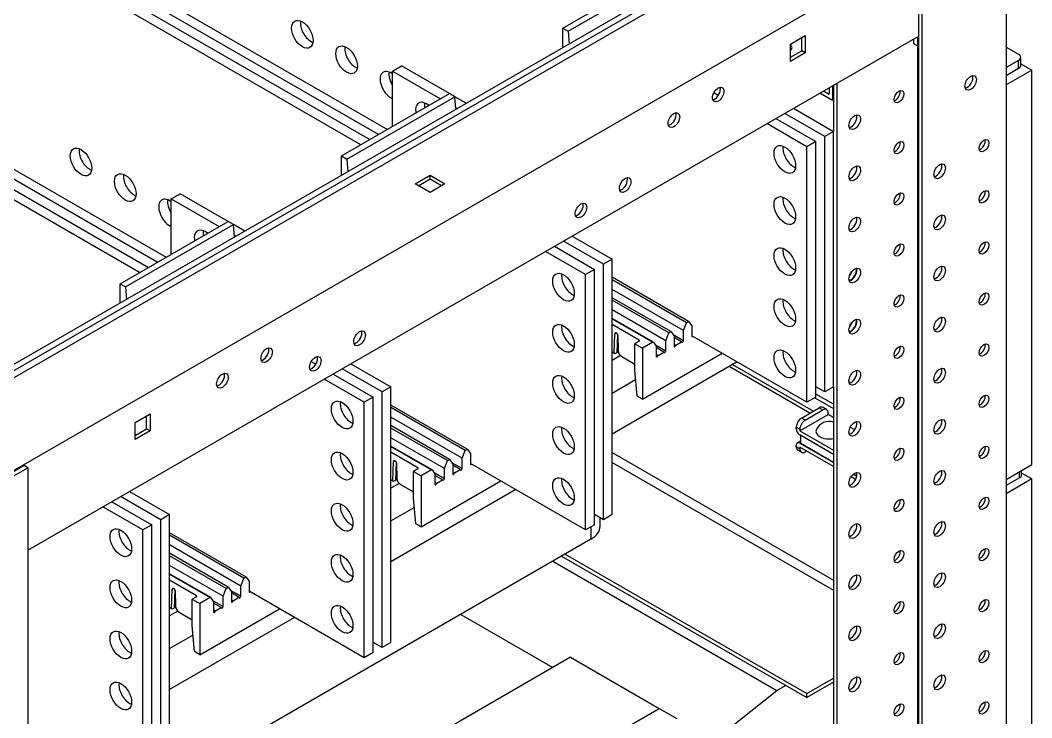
# Model space of a CAD drawing. Header units: millimetres. Extents: x -116965 to 323937, y 291661 to 566926.
# Drawn here: x -12828.3 to -12618.3, y 325476.6 to 325621.5 of the extents above; entities that cross this region are included whole.
import ezdxf

# ---------------------------------------------------------------- set-up
doc = ezdxf.new("R2010")
doc.units = ezdxf.units.MM
doc.layers.add('ALPHA', color=255, linetype='Continuous')

msp = doc.modelspace()

# ---------------------------------------------------------------- linework, layer by layer
at = {"layer": 'ALPHA'}
for p, q in [((-12859.682377, 325529.91939), (-12643.477407, 325654.745388)), ((-12842.989, 325520.281465), (-12626.78403, 325645.107462)), ((-12623.621849, 325645.829245), (-12623.621849, 325221.251023)), ((-12753.933143, 325597.745761), (-12818.328472, 325634.924421)), ((-12816.618688, 325636.060168), (-12752.094666, 325598.807207)), ((-12641.822777, 325636.17009), (-12641.822777, 325211.591868)), ((-12641.087386, 325635.745512), (-12641.087386, 325211.16729)), ((-12757.610099, 325595.62287), (-12822.005427, 325632.80153)), ((-12820.295643, 325633.937277), (-12755.771621, 325596.684316)), ((-12715.692809, 325619.823829), (-12693.263382, 325632.773465)), ((-12714.589722, 325619.186961), (-12692.160295, 325632.136597)), ((-12688.115644, 325631.712019), (-12836.683022, 325545.936604)), ((-12687.012558, 325631.075152), (-12835.579935, 325545.299736)), ((-12715.692809, 325619.823829), (-12714.589722, 325619.186961)), ((-12715.692809, 325615.790336), (-12715.692809, 325619.823829)), ((-12826.773627, 325511.386551), (-12642.043395, 325618.0406)), ((-12714.589722, 325619.186961), (-12714.362412, 325616.558441)), ((-12668.407164, 325616.49089), (-12665.318522, 325618.274118)), ((-12666.053913, 325615.132239), (-12666.053913, 325617.84954)), ((-12665.318522, 325618.274118), (-12665.318522, 325614.707661)), ((-12642.778786, 325616.554576), (-12642.778786, 325617.616022)), ((-12642.043395, 325618.0406), (-12642.043395, 325616.129998)), ((-12668.407164, 325612.924433), (-12668.407164, 325616.49089)), ((-12642.043395, 325616.129998), (-12642.778786, 325616.554576)), ((-12642.043395, 325616.129998), (-12641.822777, 325616.257372)), ((-12642.006625, 325616.151227), (-12642.006625, 325355.842319)), ((-12623.621849, 325615.89648), (-12621.04798, 325614.410456)), ((-12668.407164, 325613.773589), (-12666.053913, 325615.132239)), ((-12665.318522, 325614.707661), (-12668.407164, 325612.924433)), ((-12665.318522, 325614.707661), (-12666.053913, 325615.132239)), ((-12621.04798, 325613.136722), (-12623.621849, 325611.650698)), ((-12621.04798, 325611.438409), (-12621.04798, 325613.136722)), ((-12620.591067, 325612.075276), (-12620.591067, 325613.773589)), ((-12751.009964, 325610.918301), (-12749.171486, 325611.979746)), ((-12739.225322, 325606.237326), (-12749.171486, 325611.979746)), ((-12621.04798, 325611.438409), (-12623.621849, 325609.952385)), ((-12618.290264, 325611.119975), (-12623.621849, 325608.041783)), ((-12620.591067, 325612.448344), (-12618.290264, 325611.119975)), ((-12618.290264, 325529.176378), (-12618.290264, 325611.119975)), ((-12862.580628, 325609.524029), (-12798.056607, 325572.271068)), ((-12751.009964, 325599.43346), (-12751.009964, 325610.918301)), ((-12751.009964, 325610.918301), (-12741.0638, 325605.17588)), ((-12866.257584, 325607.401138), (-12801.733562, 325570.148177)), ((-12799.895084, 325571.209622), (-12864.290413, 325608.388282)), ((-12660.391402, 325607.447374), (-12660.391402, 325606.131181)), ((-12659.656011, 325607.871952), (-12659.656011, 325604.857446)), ((-12659.472163, 325607.978096), (-12659.472163, 325598.403857)), ((-12658.736772, 325608.402675), (-12658.736772, 325346.713887)), ((-12803.572039, 325569.086731), (-12867.967368, 325606.265391)), ((-12761.654749, 325593.28769), (-12739.225322, 325606.237326)), ((-12760.551663, 325592.650823), (-12738.122236, 325605.600458)), ((-12738.122236, 325605.600458), (-12739.225322, 325606.237326)), ((-12735.732215, 325604.220579), (-12738.122236, 325605.600458)), ((-12737.894926, 325602.971937), (-12738.122236, 325605.600458)), ((-12683.386324, 325605.842031), (-12684.332813, 325606.388487)), ((-12662.266649, 325606.364699), (-12659.656011, 325604.857446)), ((-12661.531258, 325606.789277), (-12660.391402, 325606.131181)), ((-12659.472163, 325604.963591), (-12659.656011, 325604.857446)), ((-12737.929004, 325603.366005), (-12737.570693, 325603.159134)), ((-12667.763697, 325603.190977), (-12659.453778, 325598.393243)), ((-12671.440652, 325601.068086), (-12663.130733, 325596.270352)), ((-12661.292256, 325597.331797), (-12669.602174, 325602.129531)), ((-12664.969211, 325595.208906), (-12673.27913, 325600.00664)), ((-12659.453778, 325598.393243), (-12661.292256, 325597.331797)), ((-12661.292256, 325544.25952), (-12661.292256, 325597.331797)), ((-12659.453778, 325545.320965), (-12659.453778, 325598.393243)), ((-12663.130733, 325596.270352), (-12664.969211, 325595.208906)), ((-12664.969211, 325542.136629), (-12664.969211, 325595.208906)), ((-12663.130733, 325543.198074), (-12663.130733, 325596.270352)), ((-12761.654749, 325593.28769), (-12760.551663, 325592.650823)), ((-12761.654749, 325589.254197), (-12761.654749, 325593.28769)), ((-12760.551663, 325592.650823), (-12760.324353, 325590.022302)), ((-12746.321846, 325587.513426), (-12743.233204, 325589.296655)), ((-12743.233204, 325588.447498), (-12745.586455, 325587.088848)), ((-12743.233204, 325589.296655), (-12740.144561, 325587.513426)), ((-12743.233204, 325588.447498), (-12743.233204, 325589.296655)), ((-12740.879952, 325587.088848), (-12743.233204, 325588.447498)), ((-12743.233204, 325585.730198), (-12746.321846, 325587.513426)), ((-12740.144561, 325587.513426), (-12743.233204, 325585.730198)), ((-12796.971905, 325584.382162), (-12795.133427, 325585.443607)), ((-12796.971905, 325572.897321), (-12796.971905, 325584.382162)), ((-12796.971905, 325584.382162), (-12787.025741, 325578.639741)), ((-12785.187263, 325579.701187), (-12795.133427, 325585.443607)), ((-12807.61669, 325566.751551), (-12785.187263, 325579.701187)), ((-12784.084177, 325579.064319), (-12785.187263, 325579.701187)), ((-12806.513604, 325566.114684), (-12784.084177, 325579.064319)), ((-12781.694156, 325577.68444), (-12784.084177, 325579.064319)), ((-12783.856867, 325576.435799), (-12784.084177, 325579.064319)), ((-12783.890945, 325576.829866), (-12783.532633, 325576.622995)), ((-12707.254196, 325570.795659), (-12715.564115, 325575.593392)), ((-12713.725638, 325576.654838), (-12705.415719, 325571.857104)), ((-12710.931152, 325568.672767), (-12719.241071, 325573.470501)), ((-12717.402593, 325574.531947), (-12709.092674, 325569.734213)), ((-12705.415719, 325571.857104), (-12707.254196, 325570.795659)), ((-12705.415719, 325518.784826), (-12705.415719, 325571.857104)), ((-12709.092674, 325569.734213), (-12710.931152, 325568.672767)), ((-12709.092674, 325516.661935), (-12709.092674, 325569.734213)), ((-12707.254196, 325517.723381), (-12707.254196, 325570.795659)), ((-12710.931152, 325515.60049), (-12710.931152, 325568.672767)), ((-12689.543057, 325558.921893), (-12705.415719, 325568.085979)), ((-12689.997491, 325558.659525), (-12705.415719, 325567.561243)), ((-12807.61669, 325566.751551), (-12806.513604, 325566.114684)), ((-12807.61669, 325562.718058), (-12807.61669, 325566.751551)), ((-12806.513604, 325566.114684), (-12806.286294, 325563.486163)), ((-12690.634359, 325557.018095), (-12705.415719, 325565.552118)), ((-12693.220012, 325556.799002), (-12705.415719, 325563.840197)), ((-12693.674447, 325556.536634), (-12705.415719, 325563.315461)), ((-12694.311314, 325554.895204), (-12705.415719, 325561.306335)), ((-12696.873112, 325554.627706), (-12705.415719, 325559.559782)), ((-12705.415719, 325559.471849), (-12697.003112, 325554.614828)), ((-12690.634359, 325557.018095), (-12689.997491, 325558.659525)), ((-12689.997491, 325558.659525), (-12689.543057, 325558.921893)), ((-12689.543057, 325558.921893), (-12688.90619, 325558.015854)), ((-12699.793654, 325555.024701), (-12705.415719, 325558.270601)), ((-12704.85726, 325556.369838), (-12704.593727, 325556.521989)), ((-12704.581749, 325556.515373), (-12704.531141, 325556.486155)), ((-12694.311314, 325554.895204), (-12693.674447, 325556.536634)), ((-12693.674447, 325556.536634), (-12693.220012, 325556.799002)), ((-12693.220012, 325556.799002), (-12692.583145, 325555.892963)), ((-12690.634359, 325554.895204), (-12690.634359, 325557.018095)), ((-12688.90619, 325558.015854), (-12688.90619, 325555.892963)), ((-12705.013652, 325552.306661), (-12704.85726, 325556.369838)), ((-12704.322383, 325556.255266), (-12704.469738, 325552.426861)), ((-12704.200631, 325554.172444), (-12704.398161, 325554.286488)), ((-12704.255538, 325556.019715), (-12704.161214, 325552.846317)), ((-12699.793654, 325554.812411), (-12700.712893, 325554.281689)), ((-12699.793654, 325555.024701), (-12699.793654, 325554.812411)), ((-12697.003112, 325554.614828), (-12699.14651, 325553.377337)), ((-12696.843895, 325554.600608), (-12696.2601, 325553.770072)), ((-12694.311314, 325552.772313), (-12694.311314, 325554.895204)), ((-12690.634359, 325554.895204), (-12692.733829, 325556.107334)), ((-12692.583145, 325555.892963), (-12692.583145, 325553.770072)), ((-12691.002054, 325554.682915), (-12692.583145, 325555.595758)), ((-12692.215449, 325553.982361), (-12691.002054, 325554.682915)), ((-12664.969211, 325542.136629), (-12688.90619, 325555.95665)), ((-12704.845791, 325552.209747), (-12705.415719, 325552.538795)), ((-12704.132295, 325552.621684), (-12704.845791, 325552.209747)), ((-12704.13831, 325552.650439), (-12704.454115, 325552.832769)), ((-12704.189994, 325553.81457), (-12704.411405, 325553.942402)), ((-12700.712893, 325554.281689), (-12699.14651, 325553.377337)), ((-12700.712893, 325548.762172), (-12700.712893, 325554.281689)), ((-12699.14651, 325553.377337), (-12699.14651, 325542.762881)), ((-12699.14651, 325542.762881), (-12682.600211, 325552.315891)), ((-12694.311314, 325552.772313), (-12696.410785, 325553.984443)), ((-12696.2601, 325553.770072), (-12696.2601, 325551.647181)), ((-12694.679009, 325552.560024), (-12696.2601, 325553.472867)), ((-12695.892405, 325551.85947), (-12694.679009, 325552.560024)), ((-12692.583145, 325554.19465), (-12692.215449, 325553.982361)), ((-12767.895631, 325550.611838), (-12766.941122, 325550.060753)), ((-12759.687578, 325550.118699), (-12751.37766, 325545.320965)), ((-12703.692732, 325551.81402), (-12705.415719, 325550.819253)), ((-12679.474799, 325550.511434), (-12705.415719, 325535.534437)), ((-12703.426271, 325551.602476), (-12700.712893, 325550.035906)), ((-12696.2601, 325552.071759), (-12695.892405, 325551.85947)), ((-12763.364534, 325547.995808), (-12755.054615, 325543.198074)), ((-12753.216137, 325544.25952), (-12761.526056, 325549.057254)), ((-12700.712893, 325548.762703), (-12700.713353, 325548.762437)), ((-12700.713353, 325548.762437), (-12700.712893, 325548.762172)), ((-12700.249597, 325543.399749), (-12700.713353, 325548.762437)), ((-12664.362513, 325539.854521), (-12681.147814, 325549.545519)), ((-12680.412423, 325549.970097), (-12663.627122, 325540.279099)), ((-12756.893092, 325542.136629), (-12765.203011, 325546.934362)), ((-12705.415719, 325544.026002), (-12700.546848, 325546.837045)), ((-12751.37766, 325545.320965), (-12753.216137, 325544.25952)), ((-12753.216137, 325491.187242), (-12753.216137, 325544.25952)), ((-12751.37766, 325492.248687), (-12751.37766, 325545.320965)), ((-12661.292256, 325544.25952), (-12663.130733, 325545.320965)), ((-12659.472163, 325541.701436), (-12663.130733, 325543.813713)), ((-12659.453778, 325545.320965), (-12661.292256, 325544.25952)), ((-12659.472163, 325545.310351), (-12659.472163, 325346.289309)), ((-12755.054615, 325543.198074), (-12756.893092, 325542.136629)), ((-12756.893092, 325489.064351), (-12756.893092, 325542.136629)), ((-12755.054615, 325490.125796), (-12755.054615, 325543.198074)), ((-12699.14651, 325542.762881), (-12700.249597, 325543.399749)), ((-12663.130733, 325543.198074), (-12664.969211, 325542.136629)), ((-12663.332966, 325543.081315), (-12659.472163, 325540.852279)), ((-12804.454509, 325537.943919), (-12801.365866, 325539.727147)), ((-12801.365866, 325539.727147), (-12801.365866, 325536.16069)), ((-12735.504998, 325532.385754), (-12751.37766, 325541.54984)), ((-12735.959432, 325532.123387), (-12751.37766, 325541.025104)), ((-12666.090682, 325538.856762), (-12662.413727, 325540.979653)), ((-12665.355291, 325538.432184), (-12661.678336, 325540.555075)), ((-12662.413727, 325540.979653), (-12661.678336, 325540.555075)), ((-12660.898336, 325540.63234), (-12661.633727, 325541.056918)), ((-12660.575249, 325539.578545), (-12660.575249, 325539.918207)), ((-12804.454509, 325534.377462), (-12804.454509, 325537.943919)), ((-12802.101257, 325536.585268), (-12802.101257, 325539.302569)), ((-12736.596299, 325530.481956), (-12751.37766, 325539.015979)), ((-12666.458378, 325536.181919), (-12660.575249, 325539.578545)), ((-12665.355291, 325538.432184), (-12666.090682, 325538.856762)), ((-12659.472163, 325538.941677), (-12660.575249, 325539.578545)), ((-12659.656011, 325539.047822), (-12659.472163, 325539.153967)), ((-12654.740628, 325538.120527), (-12654.643613, 325538.064515)), ((-12804.454509, 325535.226618), (-12802.101257, 325536.585268)), ((-12801.365866, 325536.16069), (-12804.454509, 325534.377462)), ((-12801.365866, 325536.16069), (-12802.101257, 325536.585268)), ((-12739.181953, 325530.262863), (-12751.37766, 325537.304058)), ((-12739.636387, 325530.000495), (-12751.37766, 325536.779322)), ((-12667.193769, 325536.94616), (-12666.458378, 325536.521582)), ((-12667.193769, 325536.606497), (-12667.193769, 325536.94616)), ((-12666.458378, 325536.521582), (-12666.458378, 325536.181919)), ((-12666.458378, 325536.181919), (-12659.472163, 325532.148426)), ((-12655.047146, 325536.386893), (-12655.991725, 325536.932246)), ((-12740.273255, 325528.359065), (-12751.37766, 325534.770196)), ((-12666.27453, 325534.092326), (-12666.978378, 325533.68596)), ((-12659.472163, 325531.299269), (-12666.458378, 325535.332763)), ((-12666.458378, 325533.63445), (-12666.27453, 325533.740594)), ((-12666.458378, 325533.63445), (-12659.472163, 325529.600957)), ((-12666.27453, 325533.528305), (-12666.27453, 325535.226618)), ((-12659.472163, 325531.299269), (-12666.27453, 325535.226618)), ((-12659.472163, 325529.600957), (-12666.27453, 325533.528305)), ((-12742.835053, 325528.091567), (-12751.37766, 325533.023643)), ((-12751.37766, 325532.93571), (-12742.965053, 325528.07869)), ((-12745.755595, 325528.488562), (-12751.37766, 325531.734462)), ((-12736.596299, 325530.481956), (-12735.959432, 325532.123387)), ((-12735.959432, 325532.123387), (-12735.504998, 325532.385754)), ((-12735.504998, 325532.385754), (-12734.86813, 325531.479715)), ((-12734.86813, 325531.479715), (-12734.86813, 325529.356824)), ((-12705.415719, 325531.700735), (-12659.472163, 325505.17521)), ((-12667.193769, 325532.870209), (-12667.193769, 325533.209871)), ((-12666.458378, 325532.445631), (-12667.193769, 325532.870209)), ((-12666.135291, 325531.731498), (-12666.870682, 325532.156077)), ((-12659.472163, 325528.7518), (-12666.458378, 325532.785293)), ((-12666.458378, 325532.785293), (-12666.458378, 325532.445631)), ((-12665.061135, 325531.978595), (-12665.355291, 325531.808763)), ((-12646.629393, 325531.526901), (-12646.655308, 325531.541863)), ((-12750.975592, 325525.770523), (-12750.819201, 325529.833699)), ((-12750.819201, 325529.833699), (-12750.555668, 325529.98585)), ((-12750.543689, 325529.979235), (-12750.493082, 325529.950016)), ((-12750.284324, 325529.719127), (-12750.431679, 325525.890722)), ((-12750.217478, 325529.483576), (-12750.123155, 325526.310178)), ((-12740.273255, 325528.359065), (-12739.636387, 325530.000495)), ((-12739.636387, 325530.000495), (-12739.181953, 325530.262863)), ((-12739.181953, 325530.262863), (-12738.545086, 325529.356824)), ((-12736.596299, 325528.359065), (-12738.69577, 325529.571195)), ((-12738.545086, 325529.356824), (-12738.545086, 325527.233933)), ((-12736.596299, 325528.359065), (-12736.596299, 325530.481956)), ((-12710.931152, 325515.60049), (-12734.86813, 325529.420511)), ((-12705.415719, 325529.590342), (-12659.472163, 325503.064818)), ((-12623.621849, 325526.098186), (-12618.290264, 325529.176378)), ((-12827.509018, 325528.964089), (-12844.239165, 325519.304935)), ((-12844.239165, 325518.455778), (-12826.773627, 325528.539511)), ((-12826.773627, 325528.539511), (-12827.509018, 325528.964089)), ((-12826.773627, 325528.539511), (-12826.773627, 325103.961289)), ((-12750.151934, 325527.278431), (-12750.373346, 325527.406264)), ((-12750.162571, 325527.636305), (-12750.360102, 325527.750349)), ((-12745.755595, 325528.276273), (-12746.674834, 325527.74555)), ((-12746.674834, 325527.74555), (-12745.108451, 325526.841198)), ((-12746.674834, 325522.226033), (-12746.674834, 325527.74555)), ((-12745.755595, 325528.488562), (-12745.755595, 325528.276273)), ((-12742.965053, 325528.07869), (-12745.108451, 325526.841198)), ((-12742.805836, 325528.064469), (-12742.222041, 325527.233933)), ((-12740.273255, 325526.236174), (-12742.372725, 325527.448304)), ((-12742.222041, 325527.233933), (-12742.222041, 325525.111042)), ((-12740.273255, 325526.236174), (-12740.273255, 325528.359065)), ((-12736.963995, 325528.146776), (-12738.545086, 325529.059619)), ((-12738.545086, 325527.658511), (-12738.17739, 325527.446222)), ((-12738.17739, 325527.446222), (-12736.963995, 325528.146776)), ((-12654.626522, 325526.803324), (-12655.309263, 325527.197505)), ((-12655.309263, 325527.197505), (-12654.626522, 325526.803324)), ((-12620.864132, 325526.41662), (-12620.864132, 325527.690355)), ((-12620.407219, 325527.053487), (-12620.407219, 325527.954154)), ((-12618.290264, 325526.204331), (-12620.407219, 325527.426555)), ((-12750.807731, 325525.673608), (-12751.37766, 325526.002656)), ((-12749.654672, 325525.277881), (-12751.37766, 325524.283114)), ((-12750.094236, 325526.085545), (-12750.807731, 325525.673608)), ((-12750.100251, 325526.1143), (-12750.416056, 325526.29663)), ((-12749.388212, 325525.066337), (-12746.674834, 325523.499768)), ((-12745.108451, 325526.841198), (-12745.108451, 325516.226743)), ((-12745.108451, 325516.226743), (-12728.562152, 325525.779753)), ((-12740.64095, 325526.023885), (-12742.222041, 325526.936728)), ((-12742.222041, 325525.53562), (-12741.854345, 325525.323331)), ((-12741.854345, 325525.323331), (-12740.64095, 325526.023885)), ((-12654.863298, 325526.090871), (-12655.807878, 325526.636224)), ((-12620.864132, 325526.41662), (-12623.621849, 325524.824452)), ((-12618.290264, 325526.204331), (-12623.621849, 325523.126139)), ((-12618.290264, 325274.429445), (-12618.290264, 325526.204331)), ((-12805.649519, 325523.58256), (-12797.3396, 325518.784826)), ((-12725.43674, 325523.975295), (-12751.37766, 325508.998298)), ((-12809.326474, 325521.459669), (-12801.016556, 325516.661935)), ((-12799.178078, 325517.723381), (-12807.487997, 325522.521115)), ((-12746.674834, 325522.226564), (-12746.675294, 325522.226298)), ((-12746.675294, 325522.226298), (-12746.674834, 325522.226033)), ((-12746.211537, 325516.86361), (-12746.675294, 325522.226298)), ((-12802.855033, 325515.60049), (-12811.164952, 325520.398224)), ((-12797.3396, 325518.784826), (-12799.178078, 325517.723381)), ((-12797.3396, 325465.712549), (-12797.3396, 325518.784826)), ((-12751.37766, 325517.489863), (-12746.508789, 325520.300906)), ((-12707.254196, 325517.723381), (-12709.092674, 325518.784826)), ((-12705.415719, 325518.784826), (-12707.254196, 325517.723381)), ((-12801.016556, 325516.661935), (-12802.855033, 325515.60049)), ((-12801.016556, 325463.589658), (-12801.016556, 325516.661935)), ((-12799.178078, 325464.651103), (-12799.178078, 325517.723381)), ((-12745.108451, 325516.226743), (-12746.211537, 325516.86361)), ((-12709.092674, 325516.661935), (-12710.931152, 325515.60049)), ((-12707.942644, 325516.332887), (-12707.942644, 325518.120856)), ((-12802.855033, 325462.528212), (-12802.855033, 325515.60049)), ((-12781.466939, 325505.849615), (-12797.3396, 325515.013701)), ((-12781.921373, 325505.587248), (-12797.3396, 325514.488965)), ((-12709.84645, 325516.226743), (-12709.84645, 325513.679273)), ((-12709.84645, 325513.679273), (-12815.191218, 325452.858443)), ((-12782.55824, 325503.945818), (-12797.3396, 325512.47984)), ((-12785.143894, 325503.726724), (-12797.3396, 325510.767919)), ((-12785.598328, 325503.464357), (-12797.3396, 325510.243183)), ((-12715.913426, 325510.176503), (-12664.987596, 325480.774461)), ((-12715.178035, 325510.601081), (-12664.987596, 325481.623617)), ((-12786.235195, 325501.822926), (-12797.3396, 325508.234058)), ((-12717.751904, 325509.115057), (-12671.23842, 325482.260485)), ((-12788.796994, 325501.555428), (-12797.3396, 325506.487504)), ((-12797.3396, 325506.399571), (-12788.926994, 325501.542551)), ((-12791.717536, 325501.952423), (-12797.3396, 325505.198323)), ((-12782.55824, 325503.945818), (-12781.921373, 325505.587248)), ((-12782.55824, 325501.822926), (-12782.55824, 325503.945818)), ((-12781.921373, 325505.587248), (-12781.466939, 325505.849615)), ((-12781.466939, 325505.849615), (-12780.830071, 325504.943576)), ((-12780.830071, 325504.943576), (-12780.830071, 325502.820685)), ((-12796.937533, 325499.234384), (-12796.781141, 325503.29756)), ((-12796.781141, 325503.29756), (-12796.517609, 325503.449711)), ((-12796.50563, 325503.443096), (-12796.455023, 325503.413878)), ((-12796.246265, 325503.182988), (-12796.39362, 325499.354583)), ((-12796.179419, 325502.947437), (-12796.085095, 325499.774039)), ((-12791.717536, 325501.952423), (-12791.717536, 325501.740134)), ((-12786.235195, 325501.822926), (-12785.598328, 325503.464357)), ((-12786.235195, 325499.700035), (-12786.235195, 325501.822926)), ((-12785.598328, 325503.464357), (-12785.143894, 325503.726724)), ((-12785.143894, 325503.726724), (-12784.507026, 325502.820685)), ((-12782.55824, 325501.822926), (-12784.657711, 325503.035056)), ((-12784.507026, 325502.820685), (-12784.507026, 325500.697794)), ((-12782.925936, 325501.610637), (-12784.507026, 325502.52348)), ((-12756.893092, 325489.064351), (-12780.830071, 325502.884372)), ((-12796.062192, 325499.578161), (-12796.377997, 325499.760492)), ((-12796.113875, 325500.742293), (-12796.335287, 325500.870125)), ((-12796.124512, 325501.100166), (-12796.322043, 325501.21421)), ((-12791.717536, 325501.740134), (-12792.636775, 325501.209411)), ((-12792.636775, 325501.209411), (-12791.070392, 325500.305059)), ((-12792.636775, 325495.689894), (-12792.636775, 325501.209411)), ((-12788.926994, 325501.542551), (-12791.070392, 325500.305059)), ((-12791.070392, 325500.305059), (-12791.070392, 325489.690604)), ((-12788.767777, 325501.52833), (-12788.183982, 325500.697794)), ((-12786.235195, 325499.700035), (-12788.334666, 325500.912165)), ((-12788.183982, 325500.697794), (-12788.183982, 325498.574903)), ((-12786.602891, 325499.487746), (-12788.183982, 325500.400589)), ((-12784.507026, 325501.122372), (-12784.139331, 325500.910083)), ((-12784.139331, 325500.910083), (-12782.925936, 325501.610637)), ((-12796.769672, 325499.137469), (-12797.3396, 325499.466517)), ((-12795.616613, 325498.741743), (-12797.3396, 325497.746975)), ((-12796.056176, 325499.549406), (-12796.769672, 325499.137469)), ((-12795.350152, 325498.530198), (-12792.636775, 325496.963629)), ((-12791.070392, 325489.690604), (-12774.524093, 325499.243614)), ((-12788.183982, 325498.999481), (-12787.816286, 325498.787192)), ((-12787.816286, 325498.787192), (-12786.602891, 325499.487746)), ((-12736.872071, 325498.076024), (-12717.751904, 325487.03699)), ((-12771.398681, 325497.439156), (-12797.3396, 325482.462159)), ((-12792.636775, 325495.690425), (-12792.637234, 325495.69016)), ((-12792.637234, 325495.69016), (-12792.636775, 325495.689894)), ((-12792.173478, 325490.327471), (-12792.637234, 325495.69016)), ((-12797.3396, 325490.953724), (-12792.47073, 325493.764768)), ((-12753.216137, 325491.187242), (-12755.054615, 325492.248687)), ((-12751.37766, 325492.248687), (-12753.216137, 325491.187242)), ((-12791.070392, 325489.690604), (-12792.173478, 325490.327471)), ((-12755.054615, 325490.125796), (-12756.893092, 325489.064351)), ((-12714.074948, 325489.159881), (-12780.260143, 325450.947841)), ((-12714.074948, 325489.159881), (-12695.690172, 325478.545425)), ((-12671.23842, 325482.260485), (-12669.399942, 325483.32193)), ((-12664.987596, 325481.623617), (-12659.472163, 325484.807954)), ((-12659.472163, 325483.958798), (-12664.987596, 325480.774461)), ((-12690.91013, 325466.657235), (-12671.23842, 325482.260485)), ((-12664.987596, 325480.774461), (-12664.987596, 325481.623617)), ((-12761.875367, 325440.333385), (-12695.690172, 325478.545425)), ((-12695.690172, 325478.545425), (-12692.013217, 325476.422534))]:
    msp.add_line(p, q, dxfattribs=at)
msp.add_arc((-12660.391402, 325535.214677), 2.926625, 71.69380052, 153.81037469, dxfattribs=at)
for centre, major_axis, start_param, end_param in [((-12769.762436, 325618.560709), (-1.586, 2.747033), 0.7853981634, 7.0685834706), ((-12767.923958, 325619.622154), (-1.586, 2.747033), 0.6182324985, 2.3561944902), ((-12767.923958, 325619.622154), (-1.586, 2.747033), 2.3561944902, 2.5233601551), ((-12760.570048, 325613.253481), (-1.586, 2.747033), 0.7853981634, 7.0685834706), ((-12758.73157, 325614.314926), (-1.586, 2.747033), 0.6182324985, 2.3561944902), ((-12669.767637, 325615.790336), (-1.69, 0), 2.5064951808, 3.7766901264), ((-12669.767637, 325614.941179), (-1.69, 0), 3.5917893435, 3.7766901264), ((-12622.151067, 325613.773589), (-1.56, 0), 2.3561944902, 3.926990817), ((-12758.73157, 325614.314926), (-1.586, 2.747033), 2.3561944902, 2.5233601551), ((-12751.37766, 325607.946253), (-1.586, 2.747033), 5.4977871438, 8.8040575241), ((-12622.151067, 325612.075276), (-1.56, 0), 2.3561944902, 3.1415926536), ((-12749.539182, 325609.007699), (-1.586, 2.747033), 0.6182324985, 1.6410351767), ((-12751.37766, 325607.946253), (-1.586, 2.747033), 5.333109417, 5.4977871438), ((-12630.975759, 325608.466361), (0.845, 1.463583), 2.3561944902, 8.6393797974), ((-12631.711151, 325608.89094), (0.845, 1.463583), 3.5917893435, 5.8329886172), ((-12683.409142, 325606.046265), (0.845, 1.463583), 2.3561944902, 8.6393797974), ((-12684.144533, 325606.470844), (0.845, 1.463583), 3.5917893435, 5.4977871438), ((-12684.144533, 325606.470844), (0.845, 1.463583), 5.4977871438, 5.8329886172), ((-12645.867428, 325605.600458), (0.702, 1.2159), 2.3561944902, 8.6393797974), ((-12646.602819, 325606.025037), (0.702, 1.2159), 3.926990817, 5.7318997087), ((-12646.602819, 325606.025037), (0.702, 1.2159), 3.692878252, 3.926990817), ((-12744.023749, 325601.57758), (-1.56, 2.701999), 5.2644433549, 7.0685834706), ((-12744.023749, 325601.57758), (-1.56, 2.701999), 0.7853981634, 1.0187419523), ((-12742.185271, 325602.639025), (-1.56, 2.701999), 0.6301372461, 1.0187419523), ((-12692.60153, 325600.739038), (0.845, 1.463583), 2.3561944902, 8.6393797974), ((-12693.336921, 325601.163616), (0.845, 1.463583), 3.5917893435, 5.4977871438), ((-12693.336921, 325601.163616), (0.845, 1.463583), 5.4977871438, 5.8329886172), ((-12655.059816, 325600.293231), (0.845, 1.463583), 2.3561944902, 8.6393797974), ((-12655.795207, 325600.717809), (0.845, 1.463583), 3.926990817, 5.8329886172), ((-12655.795207, 325600.717809), (0.845, 1.463583), 3.5917893435, 3.926990817), ((-12645.867428, 325594.986003), (0.702, 1.2159), 2.3561944902, 8.6393797974), ((-12628.218043, 325595.410581), (0.702, 1.2159), 2.3561944902, 8.6393797974), ((-12628.953434, 325595.835159), (0.702, 1.2159), 3.692878252, 5.7318997087), ((-12815.724377, 325592.02457), (-1.586, 2.747033), 0.7853981634, 7.0685834706), ((-12813.885899, 325593.086015), (-1.586, 2.747033), 0.6182324985, 2.3561944902), ((-12669.565405, 325592.555292), (-1.586, 2.747033), 0.7853981634, 7.0685834706), ((-12667.726927, 325593.616738), (-1.586, 2.747033), 0.6182324985, 2.3561944902), ((-12646.602819, 325595.410581), (0.702, 1.2159), 3.692878252, 3.926990817), ((-12646.602819, 325595.410581), (0.702, 1.2159), 3.926990817, 5.7318997087), ((-12813.885899, 325593.086015), (-1.586, 2.747033), 2.3561944902, 2.5233601551), ((-12806.531988, 325586.717342), (-1.586, 2.747033), 0.7853981634, 7.0685834706), ((-12667.726927, 325593.616738), (-1.586, 2.747033), 2.3561944902, 2.5233601551), ((-12655.059816, 325589.678775), (0.845, 1.463583), 2.3561944902, 8.6393797974), ((-12655.795207, 325590.103353), (0.845, 1.463583), 3.926990817, 5.8329886172), ((-12637.410431, 325590.103353), (0.845, 1.463583), 2.3561944902, 8.6393797974), ((-12638.145822, 325590.527931), (0.845, 1.463583), 3.5917893435, 5.8329886172), ((-12804.693511, 325587.778787), (-1.586, 2.747033), 0.6182324985, 2.3561944902), ((-12702.713157, 325587.258679), (0.845, 1.463583), 2.3561944902, 8.6393797974), ((-12703.448548, 325587.683257), (0.845, 1.463583), 3.5917893435, 5.4977871438), ((-12703.448548, 325587.683257), (0.845, 1.463583), 5.4977871438, 5.8329886172), ((-12655.795207, 325590.103353), (0.845, 1.463583), 3.5917893435, 3.926990817), ((-12645.867428, 325584.371547), (0.702, 1.2159), 2.3561944902, 8.6393797974), ((-12628.218043, 325584.796125), (0.702, 1.2159), 2.3561944902, 8.6393797974), ((-12628.953434, 325585.220704), (0.702, 1.2159), 3.692878252, 5.7318997087), ((-12804.693511, 325587.778787), (-1.586, 2.747033), 2.3561944902, 2.5233601551), ((-12797.3396, 325581.410114), (-1.586, 2.747033), 5.4977871438, 8.8040575241), ((-12795.501123, 325582.47156), (-1.586, 2.747033), 0.6182324985, 1.6410351767), ((-12797.3396, 325581.410114), (-1.586, 2.747033), 5.333109417, 5.4977871438), ((-12711.905545, 325581.951451), (0.845, 1.463583), 2.3561944902, 8.6393797974), ((-12669.565405, 325581.940837), (-1.586, 2.747033), 0.7853981634, 7.0685834706), ((-12667.726927, 325583.002282), (-1.586, 2.747033), 0.6182324985, 2.3561944902), ((-12646.602819, 325584.796125), (0.702, 1.2159), 3.926990817, 5.7318997087), ((-12712.640936, 325582.37603), (0.845, 1.463583), 3.5917893435, 5.4977871438), ((-12712.640936, 325582.37603), (0.845, 1.463583), 5.4977871438, 5.8329886172), ((-12646.602819, 325584.796125), (0.702, 1.2159), 3.692878252, 3.926990817), ((-12667.726927, 325583.002282), (-1.586, 2.747033), 2.3561944902, 2.5233601551), ((-12655.059816, 325579.064319), (0.845, 1.463583), 2.3561944902, 8.6393797974), ((-12655.795207, 325579.488898), (0.845, 1.463583), 3.926990817, 5.8329886172), ((-12637.410431, 325579.488898), (0.845, 1.463583), 2.3561944902, 8.6393797974), ((-12638.145822, 325579.913476), (0.845, 1.463583), 3.5917893435, 5.8329886172), ((-12789.98569, 325575.041441), (-1.56, 2.701999), 5.2644433549, 7.0685834706), ((-12788.147212, 325576.102886), (-1.56, 2.701999), 0.6301372461, 1.0187419523), ((-12655.795207, 325579.488898), (0.845, 1.463583), 3.5917893435, 3.926990817), ((-12789.98569, 325575.041441), (-1.56, 2.701999), 0.7853981634, 1.0187419523), ((-12628.218043, 325574.18167), (0.702, 1.2159), 2.3561944902, 8.6393797974), ((-12628.953434, 325574.606248), (0.702, 1.2159), 3.692878252, 5.7318997087), ((-12669.565405, 325571.326381), (-1.586, 2.747033), 0.7853981634, 7.0685834706), ((-12667.726927, 325572.387827), (-1.586, 2.747033), 0.6182324985, 2.3561944902), ((-12645.867428, 325573.757092), (0.702, 1.2159), 2.3561944902, 8.6393797974), ((-12646.602819, 325574.18167), (0.702, 1.2159), 3.926990817, 5.7318997087), ((-12646.602819, 325574.18167), (0.702, 1.2159), 3.692878252, 3.926990817), ((-12715.527346, 325566.019154), (-1.586, 2.747033), 0.7853981634, 7.0685834706), ((-12667.726927, 325572.387827), (-1.586, 2.747033), 2.3561944902, 2.5233601551), ((-12655.059816, 325568.449864), (0.845, 1.463583), 2.3561944902, 8.6393797974), ((-12655.887131, 325568.927514), (0.845, 1.463583), 3.6531495918, 5.771628369), ((-12656.622522, 325569.352093), (0.845, 1.463583), 4.3217819367, 5.1029960241), ((-12655.795207, 325568.874442), (0.845, 1.463583), 3.926990817, 5.8329886172), ((-12637.410431, 325568.874442), (0.845, 1.463583), 2.3561944902, 8.6393797974), ((-12638.145822, 325569.29902), (0.845, 1.463583), 3.5917893435, 5.8329886172), ((-12713.688868, 325567.080599), (-1.586, 2.747033), 0.6182324985, 2.3561944902), ((-12655.795207, 325568.874442), (0.845, 1.463583), 3.5917893435, 3.926990817), ((-12628.218043, 325563.567214), (0.702, 1.2159), 2.3561944902, 8.6393797974), ((-12628.953434, 325563.991793), (0.702, 1.2159), 3.692878252, 5.7318997087), ((-12713.688868, 325567.080599), (-1.586, 2.747033), 2.3561944902, 2.5233601551), ((-12669.565405, 325560.711926), (-1.586, 2.747033), 0.7853981634, 7.0685834706), ((-12667.726927, 325561.773371), (-1.586, 2.747033), 0.6182324985, 2.3561944902), ((-12645.867428, 325563.142636), (0.702, 1.2159), 2.3561944902, 8.6393797974), ((-12646.602819, 325563.567214), (0.702, 1.2159), 3.926990817, 5.7318997087), ((-12646.602819, 325563.567214), (0.702, 1.2159), 3.692878252, 3.926990817), ((-12715.527346, 325555.404698), (-1.586, 2.747033), 0.7853981634, 7.0685834706), ((-12667.726927, 325561.773371), (-1.586, 2.747033), 2.3561944902, 2.5233601551), ((-12655.059816, 325557.835408), (0.845, 1.463583), 2.3561944902, 8.6393797974), ((-12655.887131, 325558.313059), (0.845, 1.463583), 3.6531495918, 5.771628369), ((-12656.622522, 325558.737637), (0.845, 1.463583), 4.3217819367, 5.1029960241), ((-12655.795207, 325558.259987), (0.845, 1.463583), 3.926990817, 5.8329886172), ((-12637.410431, 325558.259987), (0.845, 1.463583), 2.3561944902, 8.6393797974), ((-12638.145822, 325558.684565), (0.845, 1.463583), 3.5917893435, 5.8329886172), ((-12757.867486, 325555.415312), (0.845, 1.463583), 2.3561944902, 8.6393797974), ((-12758.602877, 325555.839891), (0.845, 1.463583), 3.5917893435, 5.4977871438), ((-12758.602877, 325555.839891), (0.845, 1.463583), 5.4977871438, 5.8329886172), ((-12713.688868, 325556.466144), (-1.586, 2.747033), 0.6182324985, 2.3561944902), ((-12704.581749, 325556.19694), (-0.195, 0.33775), 5.4977871438, 7.0251325752), ((-12704.531141, 325556.167722), (-0.195, 0.33775), 3.961897402, 5.4977871438), ((-12655.795207, 325558.259987), (0.845, 1.463583), 3.5917893435, 3.926990817), ((-12699.977502, 325554.918556), (-0.26, 0), 2.3561944902, 3.926990817), ((-12697.003112, 325554.402539), (0.13, 0.225167), 6.0213859194, 7.0685834706), ((-12690.818206, 325554.78906), (0.13, 0.225167), 2.3561944902, 5.4977871438), ((-12688.722342, 325555.999108), (0.13, 0.225167), 2.3561944902, 4.194583212), ((-12628.218043, 325552.952759), (0.702, 1.2159), 2.3561944902, 8.6393797974), ((-12777.171501, 325551.912542), (0.845, 1.463583), 2.3561944902, 8.6393797974), ((-12777.906892, 325552.33712), (0.845, 1.463583), 3.5917893435, 5.4977871438), ((-12777.906892, 325552.33712), (0.845, 1.463583), 5.4977871438, 5.8329886172), ((-12713.688868, 325556.466144), (-1.586, 2.747033), 2.3561944902, 2.5233601551), ((-12703.426271, 325552.451632), (-0.52, 0.900666), 0.8203047484, 2.3561944902), ((-12694.495162, 325552.666168), (0.13, 0.225167), 2.3561944902, 5.4977871438), ((-12692.399297, 325553.876216), (0.13, 0.225167), 2.3561944902, 5.4977871438), ((-12669.565405, 325550.09747), (-1.586, 2.747033), 0.7853981634, 7.0685834706), ((-12667.726927, 325551.158916), (-1.586, 2.747033), 0.6182324985, 2.3561944902), ((-12645.867428, 325552.528181), (0.702, 1.2159), 2.3561944902, 8.6393797974), ((-12646.602819, 325552.952759), (0.702, 1.2159), 3.926990817, 5.7318997087), ((-12628.953434, 325553.377337), (0.702, 1.2159), 3.692878252, 5.7318997087), ((-12767.059874, 325550.108085), (0.845, 1.463583), 2.3561944902, 8.6393797974), ((-12767.795265, 325550.532663), (0.845, 1.463583), 3.5917893435, 5.4977871438), ((-12767.795265, 325550.532663), (0.845, 1.463583), 5.4977871438, 5.8329886172), ((-12696.076252, 325551.753325), (0.13, 0.225167), 2.3561944902, 5.4977871438), ((-12646.602819, 325552.952759), (0.702, 1.2159), 3.692878252, 3.926990817), ((-12786.363889, 325546.605314), (0.845, 1.463583), 2.3561944902, 8.6393797974), ((-12787.09928, 325547.029893), (0.845, 1.463583), 5.4977871438, 5.8329886172), ((-12715.527346, 325544.790242), (-1.586, 2.747033), 0.7853981634, 7.0685834706), ((-12667.726927, 325551.158916), (-1.586, 2.747033), 2.3561944902, 2.5233601551), ((-12655.059816, 325547.220953), (0.845, 1.463583), 2.3561944902, 8.6393797974), ((-12655.795207, 325547.645531), (0.845, 1.463583), 3.926990817, 5.8329886172), ((-12637.410431, 325547.645531), (0.845, 1.463583), 2.3561944902, 8.6393797974), ((-12638.145822, 325548.070109), (0.845, 1.463583), 3.5917893435, 5.8329886172), ((-12787.09928, 325547.029893), (0.845, 1.463583), 3.5917893435, 5.4977871438), ((-12713.688868, 325545.851688), (-1.586, 2.747033), 0.6182324985, 2.3561944902), ((-12655.795207, 325547.645531), (0.845, 1.463583), 3.5917893435, 3.926990817), ((-12628.218043, 325542.338303), (0.702, 1.2159), 2.3561944902, 8.6393797974), ((-12761.489287, 325539.483015), (-1.586, 2.747033), 0.7853981634, 7.0685834706), ((-12759.650809, 325540.54446), (-1.586, 2.747033), 0.6182324985, 2.3561944902), ((-12713.688868, 325545.851688), (-1.586, 2.747033), 2.3561944902, 2.5233601551), ((-12645.867428, 325541.913725), (0.702, 1.2159), 2.3561944902, 8.6393797974), ((-12646.602819, 325542.338303), (0.702, 1.2159), 3.926990817, 5.7318997087), ((-12628.953434, 325542.762881), (0.702, 1.2159), 3.692878252, 5.7318997087), ((-12662.413727, 325539.705918), (0.78, 1.351), 0, 0.7853981634), ((-12661.678336, 325539.28134), (0.78, 1.351), 5.4977871438, 7.0685834706), ((-12646.602819, 325542.338303), (0.702, 1.2159), 3.692878252, 3.926990817), ((-12759.650809, 325540.54446), (-1.586, 2.747033), 2.3561944902, 2.5233601551), ((-12715.527346, 325534.175787), (-1.586, 2.747033), 0.7853981634, 7.0685834706), ((-12666.090682, 325537.583027), (0.78, 1.351), 0.7853981634, 2.3561944902), ((-12665.355291, 325537.158449), (0.78, 1.351), 0.7853981634, 2.3561944902), ((-12655.059816, 325536.606497), (0.845, 1.463583), 2.3561944902, 8.6393797974), ((-12655.795207, 325537.031075), (0.845, 1.463583), 3.926990817, 5.8329886172), ((-12637.410431, 325537.031075), (0.845, 1.463583), 2.3561944902, 8.6393797974), ((-12638.145822, 325537.455654), (0.845, 1.463583), 3.5917893435, 5.8329886172), ((-12713.688868, 325535.237232), (-1.586, 2.747033), 0.6182324985, 2.3561944902), ((-12666.458378, 325536.181919), (-0.52, 0.900666), 0.7853981634, 2.3561944902), ((-12660.391402, 325536.075774), (-2.73, 0), 6.0065067037, 8.1974102982), ((-12655.795207, 325537.031075), (0.845, 1.463583), 3.5917893435, 3.926990817), ((-12666.458378, 325532.785293), (-0.52, 0.900666), 5.4977871438, 7.0685834706), ((-12761.489287, 325528.868559), (-1.586, 2.747033), 0.7853981634, 7.0685834706), ((-12759.650809, 325529.930005), (-1.586, 2.747033), 0.6182324985, 2.3561944902), ((-12713.688868, 325535.237232), (-1.586, 2.747033), 2.3561944902, 2.5233601551), ((-12666.090682, 325533.507076), (0.78, 1.351), 2.3561944902, 3.1415926536), ((-12665.355291, 325533.082498), (0.78, 1.351), 2.3561944902, 3.926990817), ((-12645.867428, 325531.299269), (0.702, 1.2159), 2.3561944902, 8.6393797974), ((-12647.33821, 325532.148426), (0.806, 1.396033), 4.5048673228, 4.919910638), ((-12646.602819, 325531.723848), (0.702, 1.2159), 3.926990817, 5.7318997087), ((-12628.218043, 325531.723848), (0.702, 1.2159), 2.3561944902, 8.6393797974), ((-12628.953434, 325532.148426), (0.702, 1.2159), 3.692878252, 5.7318997087), ((-12750.543689, 325529.660801), (-0.195, 0.33775), 5.4977871438, 7.0251325752), ((-12750.493082, 325529.631583), (-0.195, 0.33775), 3.961897402, 5.4977871438), ((-12734.684283, 325529.462969), (0.13, 0.225167), 2.3561944902, 4.194583212), ((-12646.602819, 325531.723848), (0.702, 1.2159), 3.692878252, 3.926990817), ((-12759.650809, 325529.930005), (-1.586, 2.747033), 2.3561944902, 2.5233601551), ((-12745.939443, 325528.382417), (-0.26, 0), 2.3561944902, 3.926990817), ((-12742.965053, 325527.8664), (0.13, 0.225167), 6.0213859194, 7.0685834706), ((-12738.361238, 325527.340078), (0.13, 0.225167), 2.3561944902, 5.4977871438), ((-12736.780147, 325528.252921), (0.13, 0.225167), 2.3561944902, 5.4977871438), ((-12655.059816, 325525.992042), (0.845, 1.463583), 2.3561944902, 8.6393797974), ((-12655.795207, 325526.41662), (0.845, 1.463583), 3.926990817, 5.8329886172), ((-12637.410431, 325526.41662), (0.845, 1.463583), 2.3561944902, 8.6393797974), ((-12638.145822, 325526.841198), (0.845, 1.463583), 3.5917893435, 5.8329886172), ((-12621.967219, 325527.053487), (-1.56, 0), 2.3561944902, 3.1415926536), ((-12749.388212, 325525.915493), (-0.52, 0.900666), 0.8203047484, 2.3561944902), ((-12742.038193, 325525.217186), (0.13, 0.225167), 2.3561944902, 5.4977871438), ((-12740.457102, 325526.13003), (0.13, 0.225167), 2.3561944902, 5.4977871438), ((-12715.527346, 325523.561331), (-1.586, 2.747033), 0.7853981634, 7.0685834706), ((-12713.688868, 325524.622777), (-1.586, 2.747033), 0.6182324985, 2.3561944902), ((-12655.795207, 325526.41662), (0.845, 1.463583), 3.5917893435, 3.926990817), ((-12761.489287, 325518.254104), (-1.586, 2.747033), 0.7853981634, 7.0685834706), ((-12759.650809, 325519.315549), (-1.586, 2.747033), 0.6182324985, 2.3561944902), ((-12713.688868, 325524.622777), (-1.586, 2.747033), 2.3561944902, 2.5233601551), ((-12645.867428, 325520.684814), (0.702, 1.2159), 2.3561944902, 8.6393797974), ((-12647.33821, 325521.53397), (0.806, 1.396033), 4.5048673228, 4.919910638), ((-12646.602819, 325521.109392), (0.702, 1.2159), 3.926990817, 5.7318997087), ((-12628.218043, 325521.109392), (0.702, 1.2159), 2.3561944902, 8.6393797974), ((-12628.953434, 325521.53397), (0.702, 1.2159), 3.692878252, 5.7318997087), ((-12646.602819, 325521.109392), (0.702, 1.2159), 3.692878252, 3.926990817), ((-12759.650809, 325519.315549), (-1.586, 2.747033), 2.3561944902, 2.5233601551), ((-12655.059816, 325515.377586), (0.845, 1.463583), 2.3561944902, 8.6393797974), ((-12655.795207, 325515.802164), (0.845, 1.463583), 3.926990817, 5.8329886172), ((-12637.410431, 325515.802164), (0.845, 1.463583), 2.3561944902, 8.6393797974), ((-12638.145822, 325516.226743), (0.845, 1.463583), 3.5917893435, 5.8329886172), ((-12807.451227, 325512.946876), (-1.586, 2.747033), 0.7853981634, 7.0685834706), ((-12805.61275, 325514.008321), (-1.586, 2.747033), 0.6182324985, 2.3561944902), ((-12714.442644, 325516.332887), (-6.5, 0), 2.3561944902, 3.1415926536), ((-12655.795207, 325515.802164), (0.845, 1.463583), 3.5917893435, 3.926990817), ((-12805.61275, 325514.008321), (-1.586, 2.747033), 2.3561944902, 2.5233601551), ((-12761.489287, 325507.639648), (-1.586, 2.747033), 0.7853981634, 7.0685834706), ((-12759.650809, 325508.701094), (-1.586, 2.747033), 0.6182324985, 2.3561944902), ((-12645.867428, 325510.070358), (0.702, 1.2159), 2.3561944902, 8.6393797974), ((-12646.602819, 325510.494937), (0.702, 1.2159), 3.926990817, 5.7318997087), ((-12628.218043, 325510.494937), (0.702, 1.2159), 2.3561944902, 8.6393797974), ((-12628.953434, 325510.919515), (0.702, 1.2159), 3.692878252, 5.7318997087), ((-12646.602819, 325510.494937), (0.702, 1.2159), 3.692878252, 3.926990817), ((-12759.650809, 325508.701094), (-1.586, 2.747033), 2.3561944902, 2.5233601551), ((-12655.059816, 325504.763131), (0.845, 1.463583), 2.3561944902, 8.6393797974), ((-12655.795207, 325505.187709), (0.845, 1.463583), 3.926990817, 5.8329886172), ((-12637.410431, 325505.187709), (0.845, 1.463583), 2.3561944902, 8.6393797974), ((-12638.145822, 325505.612287), (0.845, 1.463583), 3.5917893435, 5.8329886172), ((-12807.451227, 325502.33242), (-1.586, 2.747033), 0.7853981634, 7.0685834706), ((-12805.61275, 325503.393866), (-1.586, 2.747033), 0.6182324985, 2.3561944902), ((-12796.50563, 325503.124662), (-0.195, 0.33775), 5.4977871438, 7.0251325752), ((-12796.455023, 325503.095444), (-0.195, 0.33775), 3.961897402, 5.4977871438), ((-12791.901383, 325501.846278), (-0.26, 0), 2.3561944902, 3.926990817), ((-12782.742088, 325501.716782), (0.13, 0.225167), 2.3561944902, 5.4977871438), ((-12780.646223, 325502.92683), (0.13, 0.225167), 2.3561944902, 4.194583212), ((-12655.795207, 325505.187709), (0.845, 1.463583), 3.5917893435, 3.926990817), ((-12805.61275, 325503.393866), (-1.586, 2.747033), 2.3561944902, 2.5233601551), ((-12795.350152, 325499.379354), (-0.52, 0.900666), 0.8203047484, 2.3561944902), ((-12788.926994, 325501.330262), (0.13, 0.225167), 6.0213859194, 7.0685834706), ((-12786.419043, 325499.593891), (0.13, 0.225167), 2.3561944902, 5.4977871438), ((-12784.323179, 325500.803939), (0.13, 0.225167), 2.3561944902, 5.4977871438), ((-12761.489287, 325497.025192), (-1.586, 2.747033), 0.7853981634, 7.0685834706), ((-12759.650809, 325498.086638), (-1.586, 2.747033), 0.6182324985, 2.3561944902), ((-12645.867428, 325499.455903), (0.702, 1.2159), 2.3561944902, 8.6393797974), ((-12646.602819, 325499.880481), (0.702, 1.2159), 3.926990817, 5.7318997087), ((-12628.218043, 325499.880481), (0.702, 1.2159), 2.3561944902, 8.6393797974), ((-12628.953434, 325500.305059), (0.702, 1.2159), 3.692878252, 5.7318997087), ((-12788.000134, 325498.681048), (0.13, 0.225167), 2.3561944902, 5.4977871438), ((-12646.602819, 325499.880481), (0.702, 1.2159), 3.692878252, 3.926990817), ((-12759.650809, 325498.086638), (-1.586, 2.747033), 2.3561944902, 2.5233601551), ((-12655.059816, 325494.148675), (0.845, 1.463583), 2.3561944902, 8.6393797974), ((-12655.795207, 325494.573253), (0.845, 1.463583), 3.926990817, 5.8329886172), ((-12637.410431, 325494.573253), (0.845, 1.463583), 2.3561944902, 8.6393797974), ((-12638.145822, 325494.997831), (0.845, 1.463583), 3.5917893435, 5.8329886172), ((-12807.451227, 325491.717965), (-1.586, 2.747033), 0.7853981634, 7.0685834706), ((-12805.61275, 325492.77941), (-1.586, 2.747033), 0.6182324985, 2.3561944902), ((-12655.795207, 325494.573253), (0.845, 1.463583), 3.5917893435, 3.926990817), ((-12805.61275, 325492.77941), (-1.586, 2.747033), 2.3561944902, 2.5233601551), ((-12645.867428, 325488.841447), (0.702, 1.2159), 2.3561944902, 8.6393797974), ((-12646.602819, 325489.266025), (0.702, 1.2159), 3.926990817, 5.7318997087), ((-12628.218043, 325489.266025), (0.702, 1.2159), 2.3561944902, 8.6393797974), ((-12628.953434, 325489.690604), (0.702, 1.2159), 3.692878252, 5.7318997087), ((-12646.602819, 325489.266025), (0.702, 1.2159), 3.692878252, 3.926990817), ((-12655.059816, 325483.534219), (0.845, 1.463583), 2.3561944902, 8.6393797974), ((-12655.795207, 325483.958798), (0.845, 1.463583), 3.926990817, 5.8329886172), ((-12637.410431, 325483.958798), (0.845, 1.463583), 2.3561944902, 8.6393797974), ((-12638.145822, 325484.383376), (0.845, 1.463583), 3.5917893435, 5.8329886172), ((-12807.451227, 325481.103509), (-1.586, 2.747033), 0.7853981634, 7.0685834706), ((-12805.61275, 325482.164955), (-1.586, 2.747033), 0.6182324985, 2.3561944902), ((-12655.795207, 325483.958798), (0.845, 1.463583), 3.5917893435, 3.926990817), ((-12805.61275, 325482.164955), (-1.586, 2.747033), 2.3561944902, 2.5233601551), ((-12645.867428, 325478.226992), (0.702, 1.2159), 2.3561944902, 8.6393797974), ((-12646.602819, 325478.65157), (0.702, 1.2159), 3.926990817, 5.7318997087), ((-12628.218043, 325478.65157), (0.702, 1.2159), 2.3561944902, 8.6393797974), ((-12628.953434, 325479.076148), (0.702, 1.2159), 3.692878252, 5.7318997087), ((-12646.602819, 325478.65157), (0.702, 1.2159), 3.692878252, 3.926990817)]:
    msp.add_ellipse(centre, major_axis=major_axis, ratio=0.5773502692, start_param=start_param, end_param=end_param, dxfattribs=at)

doc.saveas('drawing.dxf')
